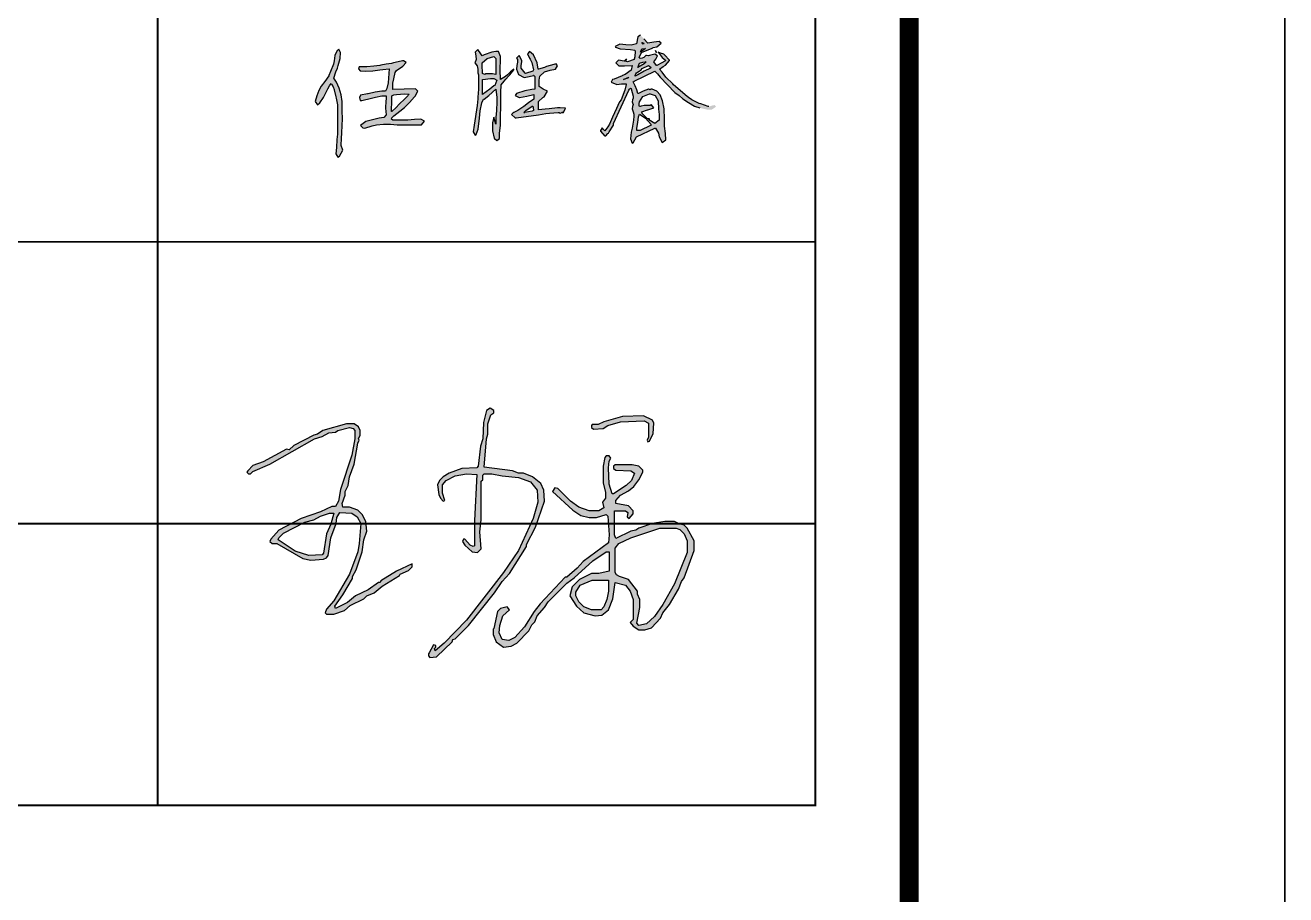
# Model space of a CAD drawing. Extents: x -415214 to 475089, y -207485 to 163917.
# Drawn here: x 471733 to 475089, y -9197 to -6882 of the extents above; entities that cross this region are included whole.
import ezdxf

# ---------------------------------------------------------------- set-up
doc = ezdxf.new("R2010")
doc.units = 0
doc.header["$LTSCALE"] = 800
doc.layers.get('0').update_dxf_attribs({"linetype": 'CONTINUOUS'})
doc.layers.add('水-电子签名', color=11, linetype='CONTINUOUS')

# ---------------------------------------------------------------- blocks, each defined once
blk = doc.blocks.new('图签信息')
at = {"const_width": 0.5}
blk.add_lwpolyline([(-65, 0), (0, 0), (0, 500.5), (-65, 500.5)], close=True, dxfattribs=at)
at = {"const_width": 0.05}
for points in [[(-62.5, 103.262), (-2.5, 103.262), (-2.5, 163.262), (-62.5, 163.262), (-62.5, 103.262)], [(-20, 163.262), (-20, 103.262)], [(-62.5, 118.262), (-2.5, 118.262)], [(-62.5, 110.762), (-2.5, 110.762)]]:
    blk.add_lwpolyline(points, dxfattribs=at)
blk = doc.blocks.new('图签-A1')
at = {"color": 2}
blk.add_blockref('图签信息', (0, 0), dxfattribs=at)
blk = doc.blocks.new('图框-A1')
at = {"const_width": 0.05}
blk.add_lwpolyline([(0, 0), (841, 0), (841, 594), (0, 594)], close=True, dxfattribs=at)
blk = doc.blocks.new('104 13#平面_t3')
at = {"xscale": 100, "yscale": 100, "zscale": 100}
for name, p in [('图框-A1', (-10634.5, -20285.2)), ('图签-A1', (72465.5, -19285.2))]:
    blk.add_blockref(name, p, dxfattribs=at)
blk = doc.blocks.new('伍胜春')
at = {"layer": '水-电子签名'}
h = blk.add_hatch(color=0, dxfattribs=at)
h.paths.add_polyline_path([(1570, -153.3), (1560.5, -146.2), (1536.8, -148.6), (1510.6, -153.3), (1492.1, -134.3), (1477.9, -117.7), (1466, -124.8), (1458.9, -155.7), (1435.1, -162.8), (1411.4, -160.4), (1385.2, -158.1), (1363.9, -167.6), (1365.3, -171.4), (1386.2, -179.4), (1432.7, -181.8), (1451.7, -184.2), (1454.1, -188.9), (1451.7, -215.1), (1449.4, -224.6), (1448.9, -226), (1418.5, -236.4), (1409, -234.1), (1411.4, -231.7), (1416.1, -226.9), (1411.4, -226.9), (1404.2, -234.1), (1378.1, -229.3), (1366.2, -241.2), (1380.5, -255.4), (1401.9, -255.4), (1406.1, -255.4), (1439.9, -253.1), (1435.6, -274.4), (1409, -293.4), (1397.1, -298.2), (1394.7, -299.1), (1359.1, -314.3), (1352, -316.7), (1345.3, -328.6), (1371, -338.1), (1392.4, -335.7), (1413.7, -335.7), (1413.7, -339), (1406.6, -363.2), (1390, -406.9), (1382.9, -416.4), (1375.7, -433.1), (1370.5, -446.4), (1352, -485.3), (1338.2, -515.7), (1331.1, -527.6), (1321.6, -539.5), (1316.8, -546.6), (1312.1, -539.5), (1305, -532.3), (1297.8, -544.2), (1298.3, -547.5), (1316.8, -570.3), (1319.2, -568), (1321.6, -568), (1331.1, -558.5), (1333.5, -556.1), (1336.8, -551.3), (1356.7, -520.5), (1356.7, -513.3), (1425.6, -364.2), (1428, -359.4), (1432.7, -354.7), (1435.1, -357.1), (1435.6, -358), (1444.6, -390.3), (1444.6, -399.8), (1442.2, -406.9), (1439.9, -416.4), (1442.2, -421.2), (1444.6, -428.3), (1442.2, -437.8), (1439.9, -447.3), (1444.6, -461.6), (1447, -471.1), (1447, -480.6), (1446, -497.7), (1439.9, -534.7), (1436.1, -552.8), (1432.7, -582.2), (1439.9, -601.2), (1444.6, -599.8), (1458.9, -572.7), (1541.5, -534.7), (1543.9, -534.7), (1558.1, -556.1), (1560.5, -572.7), (1574.8, -598.8), (1591.4, -587), (1589, -558.5), (1584.3, -525.2), (1584.3, -494.8), (1584.3, -492), (1582.8, -447.3), (1576.2, -411.7), (1565.3, -385.1), (1550.1, -368), (1529.6, -359.4), (1524.9, -359.4), (1520.1, -361.8), (1515.4, -359.4), (1513, -359.4), (1489.7, -368.9), (1468.4, -378.4), (1466, -378.4), (1461.2, -361.8), (1454.1, -345.2), (1449.4, -335.7), (1444.6, -326.2), (1449.4, -323.8), (1541.5, -279.2), (1553.4, -291.1), (1565.3, -305.3), (1631.7, -373.7), (1650.7, -387.9), (1666.9, -402.2), (1693, -418.8), (1719.1, -435.4), (1742.9, -442.6), (1749.1, -444.9), (1780.9, -452.1), (1797, -451.1), (1816, -437.8), (1808.9, -430.7), (1797.5, -433.1), (1783.3, -437.8), (1780.9, -437.8), (1747.6, -425.9), (1740.5, -423.6), (1737.7, -421.7), (1707.3, -406.9), (1693, -397.4), (1685.9, -392.7), (1624.6, -340.5), (1622.2, -335.7), (1591.4, -305.3), (1574.8, -283.9), (1562.9, -269.7), (1579.5, -257.8), (1589.5, -252.1), (1608, -231.7), (1607.5, -228.8), (1584.3, -205.6), (1581.9, -203.2), (1567.6, -198.4), (1555.8, -193.7), (1574.8, -217.4), (1589, -229.3), (1589, -231.7), (1586.6, -234.1), (1572.4, -241.2), (1551, -253.1), (1548.6, -253.1), (1536.8, -236.4), (1546.3, -224.6), (1553.4, -210.3), (1541.5, -203.2), (1517.8, -207.9), (1513, -210.3), (1503.5, -207.9), (1501.1, -207.9), (1492.1, -217.4), (1485, -219.8), (1475.5, -222.2), (1470.7, -217.4), (1481.7, -195.6), (1515.4, -181.8), (1527.3, -177.1), (1532, -174.7), (1534.4, -172.3), (1550.5, -169.9)])
h.paths.add_polyline_path([(1499.2, -177.1), (1477.9, -193.7), (1482.6, -179.4)], flags=16)
h.paths.add_polyline_path([(1489.7, -158.1), (1482.6, -150.9), (1485, -150.9), (1492.1, -153.3)], flags=16)
h.paths.add_polyline_path([(1501.1, -236.4), (1501.1, -238.8), (1494.5, -245.9), (1494, -245.9), (1466, -262.6), (1473.1, -243.6), (1487.4, -238.8), (1499.2, -236.4)], flags=16)
h.paths.add_polyline_path([(1513, -253.1), (1524.9, -262.6), (1522.5, -264.9), (1494.5, -279.2), (1466, -295.8), (1458.9, -298.2), (1454.1, -300.6), (1454.1, -298.2), (1456.5, -291.1), (1458.9, -286.3), (1470.7, -279.2), (1480.2, -272.1), (1485, -267.3)], flags=16)
h.paths.add_polyline_path([(1425.6, -305.3), (1420.9, -309.6), (1401.9, -316.7)], flags=16)
h.paths.add_polyline_path([(1517.8, -380.8), (1520.1, -380.8), (1543.4, -388.4), (1556.2, -411.2), (1558.1, -449.7), (1560.5, -473.4), (1560.5, -487.7), (1560.5, -497.2), (1560.5, -498.6), (1541.5, -513.3), (1515.4, -497.2), (1517.8, -492.4), (1508.3, -492.4), (1485, -468.7), (1482.6, -461.6), (1508.3, -452.1), (1510.6, -452.1), (1536.8, -442.6), (1524.9, -428.3), (1522.5, -430.7), (1520.1, -433.1), (1494.5, -433.1), (1480.2, -435.4), (1475.5, -437.8), (1473.1, -437.8), (1470.7, -433.1), (1470.7, -423.6), (1472.2, -416), (1487.4, -391.7)], flags=16)
h.paths.add_polyline_path([(1473.1, -471.1), (1475.5, -472.5), (1499.2, -490.1), (1524.9, -518.1), (1522.5, -522.8), (1475.5, -544.2), (1461.2, -544.2), (1461.2, -534.7), (1466, -508.6), (1468.4, -482.9)], flags=16)
h.paths.add_polyline_path([(1543.9, -186.6), (1543.9, -188.9), (1548.6, -196.1)], flags=17)
h.paths.add_polyline_path([(848, -276.8), (848, -260.2), (850.4, -236.4), (850.4, -212.7), (840.9, -191.3), (829, -191.3), (811.5, -193.2), (776.8, -205.6), (767.3, -210.3), (762.6, -200.8), (748.3, -181.8), (736.4, -193.7), (738.8, -210.3), (741.2, -226.9), (738.8, -231.7), (734.5, -241.2), (745.9, -255.4), (748.3, -269.7), (748.3, -286.3), (750.7, -295.8), (750.7, -326.2), (750.7, -359.4), (750.7, -359.9), (748.3, -395.1), (747.8, -402.2), (745.9, -433.1), (732.2, -520.5), (727.4, -551.3), (736.4, -565.6), (741.2, -562.7), (749.3, -538), (755.4, -490.1), (759.2, -456.3), (766.4, -421.2), (774.4, -404.6), (776.3, -403.6), (797.7, -387.5), (829, -359.4), (829.5, -360.9), (833.8, -395.1), (833.3, -415.5), (831.4, -454.4), (829.5, -486.7), (829, -515.7), (826.7, -506.2), (819.5, -485.3), (814.8, -511), (814.8, -515.7), (814.8, -546.6), (821, -578.9), (833.8, -589.3), (845.7, -579.8), (846.1, -556.6), (850.4, -522.8), (850.4, -509.5), (850.4, -476.3), (850.9, -442.6), (851.4, -408.8), (851.8, -374.6), (852.8, -340.5), (867, -323.8), (874.2, -314.3), (886, -300.6), (891.3, -295.3), (909.3, -272.1), (909.3, -269.7), (895.1, -281.6), (881.3, -295.8), (871.8, -302.9), (850.4, -316.7), (849.5, -311.5)])
h.paths.add_polyline_path([(829, -293.4), (814.8, -291.1), (783.9, -291.1), (779.2, -293.4), (769.7, -288.7), (769.7, -286.8), (767.3, -253.1), (767.3, -241.2), (790.1, -222.2), (819.5, -212.7), (829, -222.2)], flags=16)
h.paths.add_polyline_path([(833.8, -319.1), (824.3, -342.8), (819.5, -345.2), (802.9, -359.4), (769.7, -383.2), (769.7, -316.7), (770.6, -315.8), (805.3, -312), (819.5, -312)], flags=16)
h.paths.add_polyline_path([(1046.6, -281.6), (1072.7, -274.4), (1096.5, -269.7), (1106, -255.4), (1098.8, -245.9), (1072.7, -253.1), (1056.1, -257.8), (1046.6, -262.6), (1020.9, -269.7), (1018.6, -269.7), (1013.8, -241.2), (998.6, -205.6), (980.6, -191.3), (971.1, -200.8), (980.6, -219.8), (982.9, -224.6), (991, -240.2), (997.2, -272.1), (994.3, -278.7), (961.6, -288.7), (960.1, -288.2), (942.6, -264.9), (942.6, -253.1), (944.9, -236.4), (944.9, -231.7), (933.1, -207.9), (921.2, -219.8), (925.9, -226.9), (925.9, -238.8), (923.6, -253.1), (921.2, -269.7), (931.2, -293), (956.8, -307.2), (978.2, -302.9), (997.2, -298.2), (999.6, -298.2), (1004.3, -302.9), (1004.3, -359.4), (990.5, -361.3), (959.2, -367.5), (921.2, -378.4), (916.4, -387.9), (933.1, -397.4), (935, -397.4), (968.7, -390.3), (999.6, -383.2), (999.6, -399.8), (999.6, -404.6), (975.8, -421.2), (954, -437.3), (928.3, -454.4), (916.4, -461.6), (909.3, -463.9), (904.6, -466.3), (899.8, -473.4), (916.4, -487.7), (920.2, -487.2), (953.5, -483.4), (987.2, -479.1), (1020.5, -473.9), (1053.7, -468.7), (1069.9, -466.8), (1108.3, -463.9), (1113.1, -463.9), (1117.8, -466.3), (1125, -463.9), (1132.1, -463.9), (1141.6, -444.9), (1117.8, -442.6), (1105.5, -443), (1068, -447.3), (1050.4, -449.7), (1020.9, -452.1), (1020.9, -440.2), (1020.9, -414.1), (1039.9, -397.4), (1045.2, -394.1), (1060.8, -368.9), (1041.8, -359.4), (1023.3, -347.6), (1023.3, -326.2), (1023.3, -319.1), (1026.2, -300.6)])
h.paths.add_polyline_path([(992.4, -435.4), (994.8, -435.4), (997.2, -452.1), (997.2, -454.4), (992, -458.2), (959.2, -463.9), (954.4, -463.9), (963.5, -455.4)], flags=16)
h.paths.add_polyline_path([(368, -332.3), (372.7, -313), (377.5, -284.6), (384.6, -276.3), (413, -256.2), (427.2, -239.7), (415.3, -232.6), (410.6, -232.6), (405.1, -233.3), (370.4, -242), (360.9, -244.4), (337.3, -246.8), (313.6, -251.5), (309.3, -252.7), (282.5, -257), (251.7, -259), (216.2, -258.6), (213.9, -268), (221, -277.5), (247, -279.1), (277.3, -277.9), (308.9, -272.8), (322.7, -270.8), (351.5, -268), (349.9, -289.3), (346.3, -331.1), (341.2, -357.1), (334.9, -367.8), (318.7, -369), (288.8, -373.3), (256.4, -379.6), (253.3, -380.4), (223.3, -386.7), (218.6, -396.2), (221, -410.4), (228.1, -410.4), (235.1, -408.4), (265.9, -400.9), (290.3, -395.4), (318.3, -389.1), (337.3, -389.1), (337.3, -403.3), (336.9, -413.9), (334.9, -443.5), (334.9, -443.9), (337.3, -474.2), (327.8, -486.1), (306.5, -490), (276.2, -496.7), (247, -505), (223.3, -521.6), (232.8, -533.4), (241.9, -533.8), (275.4, -523.9), (294.3, -519.2), (294.7, -519.2), (325.8, -516), (356.6, -516), (386.9, -519.2), (495.8, -519.2), (509.9, -502.6), (493.4, -493.2), (465, -495.5), (434.3, -497.9), (422.4, -497.9), (392.5, -499.1), (368, -497.9), (360.9, -493.2), (363.3, -488.4), (371.6, -479.4), (398.8, -457.7), (420.1, -441.1), (422.4, -439.2), (442.9, -418.7), (465, -393.8), (467.4, -391.4), (479.2, -367.8), (469.7, -358.3), (368, -360.7)])
h.paths.add_polyline_path([(372.7, -384.4), (383.4, -382.8), (419.3, -380), (441.3, -382), (436.6, -386.7), (434.3, -389.1), (421.6, -402.9), (396.4, -426.9), (382.2, -441.1), (363.3, -460), (360.9, -460), (360.9, -451), (363.3, -417.5), (363.3, -389.1)], flags=16)
h.paths.add_polyline_path([(114.5, -327.6), (102.7, -310.6), (112.1, -282.2), (119.2, -265.7), (123.2, -253.1), (131.1, -221.5), (133.4, -194.7), (126.3, -180.5), (121.6, -185.2), (118.8, -185.6), (107.4, -208.9), (105, -232.6), (101.5, -247.5), (88.5, -279.9), (81.4, -298.8), (81, -300), (62.5, -325.2), (45.9, -346.5), (36.4, -365.4), (31.7, -377.3), (27, -389.1), (19.9, -415.1), (29.3, -429.3), (40.8, -420.6), (56.9, -397), (76.7, -358.3), (83.8, -344.1), (90.8, -334.7), (93.2, -337), (100.3, -348.9), (105, -360.7), (105.4, -362.7), (112.1, -393.8), (112.9, -400.5), (119.2, -429.3), (119.2, -438.4), (119.2, -469.9), (119.2, -501.1), (119.2, -531.8), (119.2, -561.8), (116.9, -585), (114.5, -621.3), (112.1, -649.7), (121.6, -663.9), (127.9, -660.3), (142.9, -633.1), (135.8, -611.8), (136.2, -608.3), (138.2, -581.5), (139.7, -553.5), (140.5, -523.1), (141.3, -491.2), (140.9, -457.7), (140.5, -422.2), (140.1, -415.1), (135.8, -385.1), (127.1, -355.6)])
at = {"layer": '水-电子签名', "color": 0}
for points in [[(1385.2, -158.1), (1363.9, -167.6)], [(1363.9, -167.6), (1365.3, -171.4), (1386.2, -179.4), (1432.7, -181.8), (1451.7, -184.2), (1454.1, -188.9), (1451.7, -215.1), (1449.4, -224.6)], [(1435.1, -162.8), (1411.4, -160.4), (1385.2, -158.1)], [(1477.9, -117.7), (1466, -124.8), (1458.9, -155.7), (1435.1, -162.8)], [(1489.7, -158.1), (1482.6, -150.9), (1485, -150.9)], [(1485, -150.9), (1492.1, -153.3), (1489.7, -158.1)], [(1485, -150.9), (1492.1, -153.3), (1489.7, -158.1)], [(1510.6, -153.3), (1492.1, -134.3)], [(1510.6, -153.3), (1492.1, -134.3)], [(1560.5, -146.2), (1536.8, -148.6), (1510.6, -153.3)], [(1527.3, -177.1), (1532, -174.7), (1534.4, -172.3), (1550.5, -169.9), (1570, -153.3), (1560.5, -146.2)], [(126.3, -180.5), (121.6, -185.2), (118.8, -185.6), (107.4, -208.9), (105, -232.6), (101.5, -247.5), (88.5, -279.9), (81.4, -298.8), (81, -300), (62.5, -325.2), (45.9, -346.5), (36.4, -365.4), (31.7, -377.3), (27, -389.1), (19.9, -415.1), (29.3, -429.3), (40.8, -420.6), (56.9, -397), (76.7, -358.3), (83.8, -344.1), (90.8, -334.7)], [(114.5, -327.6), (102.7, -310.6), (112.1, -282.2), (119.2, -265.7), (123.2, -253.1), (131.1, -221.5), (133.4, -194.7), (126.3, -180.5)], [(748.3, -181.8), (736.4, -193.7), (738.8, -210.3), (741.2, -226.9), (738.8, -231.7), (734.5, -241.2), (745.9, -255.4), (748.3, -269.7), (748.3, -286.3), (750.7, -295.8)], [(767.3, -210.3), (762.6, -200.8), (748.3, -181.8)], [(840.9, -191.3), (829, -191.3), (811.5, -193.2), (776.8, -205.6), (767.3, -210.3)], [(779.2, -293.4), (769.7, -288.7), (769.7, -286.8), (767.3, -253.1), (767.3, -241.2), (790.1, -222.2), (819.5, -212.7)], [(819.5, -212.7), (829, -222.2), (829, -293.4)], [(850.4, -212.7), (840.9, -191.3)], [(849.5, -311.5), (848, -276.8), (848, -260.2), (850.4, -236.4), (850.4, -212.7)], [(933.1, -207.9), (921.2, -219.8), (925.9, -226.9), (925.9, -238.8), (923.6, -253.1), (921.2, -269.7), (931.2, -293)], [(961.6, -288.7), (960.1, -288.2), (942.6, -264.9), (942.6, -253.1), (944.9, -236.4), (944.9, -231.7), (933.1, -207.9)], [(980.6, -191.3), (971.1, -200.8), (980.6, -219.8), (982.9, -224.6), (991, -240.2), (997.2, -272.1)], [(1018.6, -269.7), (1013.8, -241.2), (998.6, -205.6), (980.6, -191.3)], [(1449.4, -224.6), (1448.9, -226), (1418.5, -236.4)], [(1475.5, -222.2), (1470.7, -217.4), (1481.7, -195.6)], [(1492.1, -217.4), (1485, -219.8), (1475.5, -222.2)], [(1499.2, -177.1), (1477.9, -193.7)], [(1477.9, -193.7), (1482.6, -179.4), (1499.2, -177.1)], [(1481.7, -195.6), (1515.4, -181.8), (1527.3, -177.1)], [(1503.5, -207.9), (1501.1, -207.9), (1492.1, -217.4)], [(1513, -210.3), (1503.5, -207.9)], [(1541.5, -203.2), (1517.8, -207.9), (1513, -210.3)], [(1548.6, -253.1), (1548.6, -253.1), (1536.8, -236.4), (1546.3, -224.6), (1553.4, -210.3), (1541.5, -203.2)], [(1555.8, -193.7), (1574.8, -217.4), (1589, -229.3), (1589, -231.7), (1586.6, -234.1), (1572.4, -241.2), (1551, -253.1), (1548.6, -253.1)], [(1783.3, -437.8), (1780.9, -437.8), (1747.6, -425.9), (1740.5, -423.6), (1737.7, -421.7), (1707.3, -406.9), (1693, -397.4), (1685.9, -392.7), (1624.6, -340.5), (1622.2, -335.7), (1591.4, -305.3), (1574.8, -283.9), (1562.9, -269.7), (1579.5, -257.8), (1589.5, -252.1), (1608, -231.7), (1607.5, -228.8), (1584.3, -205.6), (1581.9, -203.2), (1567.6, -198.4), (1555.8, -193.7)], [(216.2, -258.6), (213.9, -268)], [(214.2, -268), (213.9, -268)], [(213.9, -268), (221, -277.5), (247, -279.1), (277.3, -277.9), (308.9, -272.8), (322.7, -270.8), (351.5, -268)], [(213.9, -268), (214.2, -268)], [(251.7, -259), (216.2, -258.6)], [(415.3, -232.6), (410.6, -232.6), (405.1, -233.3), (370.4, -242), (360.9, -244.4), (337.3, -246.8), (313.6, -251.5), (309.3, -252.7), (282.5, -257), (251.7, -259)], [(351.5, -268), (349.9, -289.3), (346.3, -331.1), (341.2, -357.1), (334.9, -367.8)], [(368, -360.7), (368, -332.3), (372.7, -313), (377.5, -284.6), (384.6, -276.3), (413, -256.2), (427.2, -239.7), (415.3, -232.6)], [(850.4, -522.8), (850.4, -509.5), (850.4, -476.3), (850.9, -442.6), (851.4, -408.8), (851.8, -374.6), (852.8, -340.5), (867, -323.8), (874.2, -314.3), (886, -300.6), (891.3, -295.3), (909.3, -272.1), (909.3, -269.7)], [(909.3, -269.7), (895.1, -281.6), (881.3, -295.8), (871.8, -302.9), (850.4, -316.7)], [(997.2, -272.1), (994.3, -278.7), (961.6, -288.7)], [(1098.8, -245.9), (1072.7, -253.1), (1056.1, -257.8), (1046.6, -262.6), (1020.9, -269.7), (1018.6, -269.7)], [(1020.9, -452.1), (1020.9, -440.2), (1020.9, -414.1), (1039.9, -397.4), (1045.2, -394.1), (1060.8, -368.9), (1041.8, -359.4), (1023.3, -347.6), (1023.3, -326.2), (1023.3, -319.1), (1026.2, -300.6), (1046.6, -281.6), (1072.7, -274.4), (1096.5, -269.7), (1106, -255.4), (1098.8, -245.9)], [(1439.9, -253.1), (1435.6, -274.4), (1409, -293.4), (1397.1, -298.2), (1394.7, -299.1), (1359.1, -314.3), (1352, -316.7), (1345.3, -328.6), (1371, -338.1), (1392.4, -335.7), (1413.7, -335.7)], [(1378.1, -229.3), (1366.2, -241.2), (1380.5, -255.4), (1401.9, -255.4), (1406.1, -255.4), (1439.9, -253.1)], [(1404.2, -234.1), (1378.1, -229.3)], [(1416.1, -226.9), (1411.4, -226.9), (1404.2, -234.1)], [(1418.5, -236.4), (1409, -234.1), (1411.4, -231.7), (1416.1, -226.9)], [(1449.4, -323.8), (1541.5, -279.2)], [(1454.1, -300.6), (1454.1, -298.2), (1456.5, -291.1), (1458.9, -286.3), (1470.7, -279.2), (1480.2, -272.1), (1485, -267.3)], [(1494.5, -279.2), (1466, -295.8), (1458.9, -298.2), (1454.1, -300.6)], [(1499.2, -236.4), (1501.1, -236.4), (1501.1, -238.8), (1494.5, -245.9), (1494, -245.9), (1466, -262.6)], [(1466, -262.6), (1473.1, -243.6)], [(1473.1, -243.6), (1487.4, -238.8), (1499.2, -236.4), (1501.1, -236.4), (1499.2, -236.4)], [(1485, -267.3), (1513, -253.1), (1513, -253.1)], [(1513, -253.1), (1513, -253.1), (1524.9, -262.6), (1522.5, -264.9), (1494.5, -279.2)], [(1541.5, -279.2), (1553.4, -291.1), (1565.3, -305.3), (1631.7, -373.7), (1650.7, -387.9), (1666.9, -402.2), (1693, -418.8), (1719.1, -435.4), (1742.9, -442.6)], [(90.8, -334.7), (93.2, -337), (100.3, -348.9), (105, -360.7), (105.4, -362.7), (112.1, -393.8), (112.9, -400.5), (119.2, -429.3), (119.2, -438.4), (119.2, -469.9), (119.2, -501.1), (119.2, -531.8), (119.2, -561.8), (116.9, -585), (114.5, -621.3), (112.1, -649.7), (121.6, -663.9), (127.9, -660.3), (142.9, -633.1), (135.8, -611.8), (136.2, -608.3), (138.2, -581.5), (139.7, -553.5), (140.5, -523.1), (141.3, -491.2), (140.9, -457.7), (140.5, -422.2), (140.1, -415.1), (135.8, -385.1), (127.1, -355.6), (114.5, -327.6)], [(750.7, -295.8), (750.7, -326.2), (750.7, -359.4), (750.7, -359.9), (748.3, -395.1), (747.8, -402.2), (745.9, -433.1), (732.2, -520.5), (727.4, -551.3), (736.4, -565.6), (741.2, -562.7), (749.3, -538), (755.4, -490.1), (759.2, -456.3), (766.4, -421.2), (774.4, -404.6), (776.3, -403.6), (797.7, -387.5)], [(769.7, -383.2), (769.7, -316.7), (770.6, -315.8), (805.3, -312), (819.5, -312)], [(814.8, -291.1), (783.9, -291.1), (779.2, -293.4)], [(833.8, -319.1), (824.3, -342.8), (819.5, -345.2), (802.9, -359.4)], [(829, -293.4), (814.8, -291.1)], [(819.5, -312), (833.8, -319.1)], [(850.4, -316.7), (849.5, -311.5)], [(997.2, -298.2), (999.6, -298.2), (1004.3, -302.9), (1004.3, -359.4), (990.5, -361.3), (959.2, -367.5), (921.2, -378.4)], [(931.2, -293), (956.8, -307.2), (978.2, -302.9), (997.2, -298.2)], [(999.6, -298.2), (997.2, -298.2)], [(999.6, -298.2), (997.2, -298.2)], [(1413.7, -335.7), (1413.7, -339), (1406.6, -363.2), (1390, -406.9), (1382.9, -416.4), (1375.7, -433.1), (1370.5, -446.4), (1352, -485.3), (1352, -485.3), (1338.2, -515.7), (1331.1, -527.6), (1321.6, -539.5), (1316.8, -546.6)], [(1425.6, -305.3), (1420.9, -309.6), (1401.9, -316.7)], [(1401.9, -316.7), (1425.6, -305.3)], [(1449.4, -335.7), (1444.6, -326.2), (1449.4, -323.8)], [(1454.1, -345.2), (1449.4, -335.7)], [(256.4, -379.6), (253.3, -380.4), (223.3, -386.7), (218.6, -396.2), (221, -410.4), (228.1, -410.4), (235.1, -408.4), (265.9, -400.9), (290.3, -395.4), (318.3, -389.1), (337.3, -389.1)], [(334.9, -367.8), (318.7, -369), (288.8, -373.3), (256.4, -379.6)], [(257, -379.6), (256.4, -379.6)], [(337.3, -389.1), (337.3, -403.3), (336.9, -413.9), (334.9, -443.5), (334.9, -443.9), (337.3, -474.2)], [(392.5, -499.1), (368, -497.9), (360.9, -493.2), (363.3, -488.4), (371.6, -479.4), (398.8, -457.7), (420.1, -441.1), (422.4, -439.2), (442.9, -418.7), (465, -393.8), (467.4, -391.4), (479.2, -367.8), (469.7, -358.3)], [(419.3, -380), (441.3, -382), (436.6, -386.7), (434.3, -389.1), (421.6, -402.9), (396.4, -426.9), (382.2, -441.1), (363.3, -460), (360.9, -460)], [(360.9, -460), (360.9, -451), (363.3, -417.5), (363.3, -389.1)], [(363.3, -389.1), (372.7, -384.4), (383.4, -382.8), (419.3, -380)], [(469.7, -358.3), (368, -360.7)], [(802.9, -359.4), (769.7, -383.2)], [(797.7, -387.5), (829, -359.4)], [(829, -359.4), (829.5, -360.9), (833.8, -395.1), (833.3, -415.5), (831.4, -454.4), (829.5, -486.7), (829, -515.7)], [(921.2, -378.4), (916.4, -387.9), (933.1, -397.4), (935, -397.4), (968.7, -390.3), (999.6, -383.2)], [(999.6, -383.2), (999.6, -399.8), (999.6, -404.6), (975.8, -421.2)], [(1298.3, -547.5), (1316.8, -570.3), (1319.2, -568), (1321.6, -568), (1331.1, -558.5), (1333.5, -556.1), (1336.8, -551.3), (1356.7, -520.5), (1356.7, -513.3), (1425.6, -364.2), (1428, -359.4), (1432.7, -354.7)], [(1432.7, -354.7), (1435.1, -357.1), (1435.6, -358), (1444.6, -390.3), (1444.6, -399.8), (1442.2, -406.9), (1439.9, -416.4), (1442.2, -421.2), (1444.6, -428.3), (1442.2, -437.8), (1439.9, -447.3), (1444.6, -461.6), (1447, -471.1)], [(1466, -378.4), (1461.2, -361.8), (1454.1, -345.2)], [(1515.4, -359.4), (1513, -359.4), (1489.7, -368.9), (1468.4, -378.4), (1466, -378.4)], [(1473.1, -437.8), (1470.7, -433.1), (1470.7, -423.6), (1472.2, -416), (1487.4, -391.7), (1517.8, -380.8), (1520.1, -380.8)], [(1520.1, -361.8), (1515.4, -359.4)], [(1529.6, -359.4), (1524.9, -359.4), (1520.1, -361.8)], [(1520.1, -380.8), (1543.4, -388.4), (1556.2, -411.2), (1558.1, -449.7), (1560.5, -473.4), (1560.5, -487.7), (1560.5, -497.2), (1560.5, -498.6), (1541.5, -513.3)], [(1550, -368), (1550.1, -368), (1529.6, -359.4)], [(1584.3, -525.2), (1584.3, -494.8), (1584.3, -492), (1582.8, -447.3), (1576.2, -411.7), (1565.3, -385.1), (1550.1, -368), (1550, -368)], [(975.8, -421.2), (954, -437.3), (928.3, -454.4), (916.4, -461.6), (909.3, -463.9), (904.6, -466.3), (899.8, -473.4), (916.4, -487.7), (920.2, -487.2), (953.5, -483.4), (987.2, -479.1), (1020.5, -473.9), (1053.7, -468.7), (1069.9, -466.8), (1108.3, -463.9), (1113.1, -463.9)], [(959.2, -463.9), (954.4, -463.9), (963.5, -455.4), (992.4, -435.4), (994.8, -435.4)], [(994.8, -435.4), (997.2, -452.1), (997.2, -454.4)], [(1117.8, -442.6), (1105.5, -443), (1068, -447.3), (1050.4, -449.7), (1020.9, -452.1)], [(1125, -463.9), (1132.1, -463.9), (1141.6, -444.9), (1117.8, -442.6)], [(1524.9, -428.3), (1522.5, -430.7), (1520.1, -433.1), (1494.5, -433.1), (1480.2, -435.4), (1475.5, -437.8), (1473.1, -437.8)], [(1541.5, -513.3), (1515.4, -497.2), (1517.8, -492.4), (1508.3, -492.4), (1485, -468.7), (1482.6, -461.6), (1508.3, -452.1), (1510.6, -452.1), (1536.8, -442.6)], [(1536.8, -442.6), (1524.9, -428.3)], [(247, -505), (223.3, -521.6), (232.8, -533.4), (241.9, -533.8), (275.4, -523.9), (294.3, -519.2), (294.7, -519.2), (325.8, -516)], [(337.3, -474.2), (327.8, -486.1), (306.5, -490), (276.2, -496.7), (247, -505), (247, -505)], [(325.8, -516), (356.6, -516), (386.9, -519.2), (495.8, -519.2), (509.9, -502.6)], [(493.4, -493.2), (465, -495.5), (434.3, -497.9), (422.4, -497.9), (392.5, -499.1)], [(509.9, -502.6), (493.4, -493.2)], [(819.5, -485.3), (814.8, -511), (814.8, -515.7), (814.8, -546.6), (821, -578.9), (833.8, -589.3), (845.7, -579.8), (846.1, -556.6), (850.4, -522.8)], [(829, -515.7), (826.7, -506.2), (819.5, -485.3)], [(997.2, -454.4), (992, -458.2), (959.2, -463.9), (954.4, -463.9), (959.2, -463.9)], [(1113.1, -463.9), (1117.8, -466.3), (1125, -463.9)], [(1113.1, -463.9), (1117.8, -466.3), (1125, -463.9), (1132.1, -463.9), (1125, -463.9)], [(1125, -463.9), (1132.1, -463.9), (1125, -463.9)], [(1125, -463.9), (1125, -463.9), (1132.1, -463.9), (1125, -463.9)], [(1125, -463.9), (1132.1, -463.9), (1125, -463.9)], [(1125, -463.9), (1132.1, -463.9), (1125, -463.9)], [(1447, -471.1), (1447, -480.6), (1446, -497.7), (1439.9, -534.7), (1436.1, -552.8)], [(1461.2, -544.2), (1461.2, -534.7), (1466, -508.6), (1468.4, -482.9), (1473.1, -471.1)], [(1473.1, -471.1), (1475.5, -472.5), (1499.2, -490.1), (1524.9, -518.1)], [(1305, -532.3), (1297.8, -544.2), (1298.3, -547.5)], [(1316.8, -546.6), (1312.1, -539.5), (1305, -532.3)], [(1436.1, -552.8), (1432.7, -582.2), (1439.9, -601.2), (1444.6, -599.8), (1458.9, -572.7), (1541.5, -534.7), (1543.9, -534.7)], [(1524.9, -518.1), (1522.5, -522.8), (1475.5, -544.2), (1461.2, -544.2)], [(1543.9, -534.7), (1558.1, -556.1), (1560.5, -572.7), (1560.5, -572.7), (1574.8, -598.8), (1591.4, -587), (1589, -558.5), (1584.3, -525.2)]]:
    blk.add_lwpolyline(points, dxfattribs=at)
blk.add_lwpolyline([(1543.9, -186.6), (1543.9, -188.9), (1548.6, -196.1)], close=True, dxfattribs=at)
blk = doc.blocks.new('A$C76B8623A')
at = {"xscale": 0.6, "yscale": 0.6, "zscale": 0.6}
blk.add_blockref('伍胜春', (1865.7, -2654.7), dxfattribs=at)
blk = doc.blocks.new('A$C4B3D7629')
at = {"linetype": 'Continuous'}
h = blk.add_hatch(color=256, dxfattribs=at)
h.dxf.hatch_style = 1
h.paths.add_polyline_path([(279.2, -165.7), (279.2, -152.7), (279.2, -132.7), (284.2, -126.7), (300.2, -118.7), (339.2, -105.7), (361.2, -105.7), (366.2, -107.7), (372.2, -113.7), (376.2, -122.7), (376.2, -138.7), (359.2, -180.7), (343.2, -208.7), (332.2, -224.7), (321.2, -234.7), (311.2, -236.7), (308.2, -233.7), (312.2, -212.7), (312.2, -201.7), (309.2, -194.7), (309.2, -190.7), (297.2, -174.7), (285.2, -170.7), (281.2, -168.7)], flags=16)
h.paths.add_polyline_path([(248.2, 33.3), (247.2, 32.3), (247.2, 29.3), (250.2, 27.3), (263.2, 28.3), (269.2, 32.3), (286.2, 37.3), (318.2, 38.3), (324.2, 35.3), (324.2, 16.3), (322.2, 12.3), (323.2, 10.3), (325.2, 11.3), (330.2, 21.3), (331.2, 35.3), (329.2, 39.3), (317.2, 45.3), (289.2, 44.3), (264.2, 37.3), (256.2, 33.3)])
h.paths.add_polyline_path([(226.2, -196.7), (226.2, -191.7), (232.2, -182.7), (248.2, -175.7), (270.2, -175.7), (270.2, -190.7), (268.2, -201.7), (264.2, -211.7), (260.2, -215.7), (247.2, -215.7), (237.2, -211.7), (230.2, -204.7)], flags=16)
h.paths.add_polyline_path([(116.2, -240.7), (115.2, -241.7), (115.2, -248.7), (119.2, -258.7), (129.2, -265.7), (139.2, -264.7), (147.2, -260.7), (163.2, -243.7), (167.2, -235.7), (171.2, -231.7), (174.2, -223.7), (184.2, -212.7), (189.2, -204.7), (214.2, -179.7), (224.2, -172.7), (249.2, -149.7), (267.2, -137.7), (271.2, -137.7), (271.2, -163.7), (257.2, -166.7), (247.2, -166.7), (231.2, -174.7), (221.2, -184.7), (218.2, -196.7), (227.2, -210.7), (237.2, -219.7), (252.2, -223.7), (261.2, -222.7), (270.2, -215.7), (276.2, -200.7), (279.2, -178.7), (293.2, -182.7), (299.2, -190.7), (303.2, -201.7), (303.2, -228.7), (299.2, -232.7), (303.2, -237.7), (311.2, -242.7), (319.2, -242.7), (328.2, -239.7), (340.2, -226.7), (343.2, -219.7), (352.2, -208.7), (364.2, -187.7), (368.2, -177.7), (372.2, -172.7), (385.2, -135.7), (385.2, -122.7), (376.2, -105.7), (372.2, -101.7), (364.2, -99.7), (359.2, -96.7), (346.2, -96.7), (329.2, -99.7), (311.2, -105.7), (307.2, -108.7), (300.2, -109.7), (280.2, -119.7), (278.2, -114.7), (278.2, -82.7), (293.2, -82.7), (296.2, -84.7), (295.2, -90.7), (298.2, -92.7), (303.2, -86.7), (303.2, -82.7), (297.2, -75.7), (280.2, -72.7), (280.2, -68.7), (286.2, -61.7), (297.2, -55.7), (304.2, -49.7), (311.2, -40.7), (316.2, -30.7), (316.2, -27.7), (311.2, -22.7), (302.2, -20.7), (279.2, -20.7), (277.2, -22.7), (277.2, -25.7), (280.2, -27.7), (300.2, -28.7), (305.2, -31.7), (301.2, -41.7), (294.2, -48.7), (277.2, -59.7), (275.2, -59.7), (271.2, -46.7), (270.2, -24.7), (271.2, -15.7), (273.2, -11.7), (271.2, -8.7), (267.2, -8.7), (265.2, -10.7), (263.2, -22.7), (263.2, -44.7), (266.2, -57.7), (266.2, -65.7), (262.2, -70.7), (264.2, -78.7), (257.2, -82.7), (244.2, -82.7), (230.2, -77.7), (219.2, -69.7), (202.2, -52.7), (198.2, -51.7), (195.2, -56.7), (222.2, -81.7), (233.2, -88.7), (244.2, -91.7), (254.2, -91.7), (267.2, -87.7), (269.2, -89.7), (271.2, -114.7), (270.2, -125.7), (236.2, -150.7), (228.2, -159.7), (214.2, -171.7), (212.2, -171.7), (178.2, -207.7), (170.2, -217.7), (157.2, -238.7), (144.2, -252.7), (136.2, -256.7), (127.2, -255.7), (123.2, -246.7), (124.2, -236.7), (128.2, -223.7), (137.2, -215.7), (134.2, -211.7), (125.2, -213.7), (121.2, -217.7)])
h.paths.add_polyline_path([(29.2, -273.7), (28.2, -274.7), (28.2, -277.7), (30.2, -279.7), (39.2, -278.7), (60.2, -258.7), (61.2, -255.7), (64.2, -254.7), (82.2, -236.7), (117.2, -192.7), (127.2, -177.7), (137.2, -166.7), (160.2, -130.7), (160.2, -127.7), (172.2, -104.7), (184.2, -69.7), (183.2, -54.7), (179.2, -45.7), (168.2, -36.7), (156.2, -31.7), (149.2, -31.7), (141.2, -28.7), (103.2, -23.7), (106.2, 14.3), (108.2, 20.3), (108.2, 34.3), (112.2, 46.3), (116.2, 49.3), (116.2, 52.3), (111.2, 55.3), (106.2, 52.3), (102.2, 36.3), (101.2, 14.3), (98.2, 4.3), (95.2, -22.7), (93.2, -24.7), (73.2, -25.7), (56.2, -31.7), (48.2, -36.7), (43.2, -41.7), (40.2, -47.7), (42.2, -60.7), (44.2, -65.7), (48.2, -69.7), (50.2, -68.7), (47.2, -58.7), (47.2, -47.7), (52.2, -41.7), (64.2, -35.7), (79.2, -32.7), (93.2, -33.7), (90.2, -95.7), (90.2, -129.7), (88.2, -130.7), (84.2, -128.7), (77.2, -120.7), (75.2, -120.7), (74.2, -123.7), (77.2, -128.7), (87.2, -137.7), (94.2, -138.7), (99.2, -133.7), (97.2, -110.7), (99.2, -94.7), (99.2, -42.7), (101.2, -40.7), (101.2, -34.7), (103.2, -32.7), (113.2, -32.7), (127.2, -35.7), (149.2, -37.7), (165.2, -43.7), (174.2, -54.7), (175.2, -70.7), (169.2, -92.7), (149.2, -135.7), (129.2, -165.7), (79.2, -229.7), (49.2, -260.7), (37.2, -270.7), (36.2, -267.7), (38.2, -265.7), (38.2, -263.7), (35.2, -262.7)])
h.paths.add_polyline_path([(-173.8, -121.7), (-172.8, -118.7), (-166.8, -112.7), (-137.8, -97.7), (-125.8, -94.7), (-116.8, -89.7), (-104.8, -85.7), (-98.8, -85.7), (-102.8, -100.7), (-108.8, -113.7), (-112.8, -139.7), (-114.8, -141.7), (-132.8, -142.7), (-150.8, -136.7)], flags=16)
h.paths.add_polyline_path([(-214.8, -28.7), (-215.8, -30.7), (-213.8, -32.7), (-210.8, -32.7), (-207.8, -29.7), (-184.8, -19.7), (-124.8, 14.3), (-114.8, 17.3), (-105.8, 22.3), (-96.8, 23.3), (-93.8, 25.3), (-77.8, 29.3), (-72.8, 28.3), (-70.8, 25.3), (-70.8, 14.3), (-74.8, -7.7), (-89.8, -53.7), (-92.8, -69.7), (-96.8, -76.7), (-101.8, -76.7), (-116.8, -83.7), (-142.8, -92.7), (-172.8, -108.7), (-183.8, -120.7), (-184.8, -123.7), (-181.8, -126.7), (-175.8, -126.7), (-140.8, -146.7), (-129.8, -148.7), (-112.8, -147.7), (-108.8, -145.7), (-106.8, -142.7), (-102.8, -118.7), (-95.8, -99.7), (-94.8, -91.7), (-90.8, -84.7), (-74.8, -85.7), (-67.8, -90.7), (-62.8, -99.7), (-64.8, -126.7), (-66.8, -137.7), (-77.8, -167.7), (-98.8, -203.7), (-108.8, -214.7), (-110.8, -219.7), (-108.8, -221.7), (-98.8, -221.7), (-84.8, -216.7), (-76.8, -209.7), (-58.8, -200.7), (-54.8, -196.7), (-44.8, -192.7), (-33.8, -183.7), (-10.8, -169.7), (-9.8, -167.7), (1.2, -162.7), (6.2, -157.7), (6.2, -153.7), (-14.8, -163.7), (-35.8, -176.7), (-36.8, -178.7), (-38.8, -178.7), (-52.8, -188.7), (-69.8, -196.7), (-80.8, -205.7), (-96.8, -213.7), (-97.8, -210.7), (-86.8, -195.7), (-73.8, -173.7), (-73.8, -170.7), (-68.8, -161.7), (-60.8, -137.7), (-58.8, -121.7), (-54.8, -109.7), (-55.8, -96.7), (-60.8, -87.7), (-66.8, -81.7), (-77.8, -77.7), (-86.8, -77.7), (-87.8, -72.7), (-83.8, -61.7), (-83.8, -56.7), (-79.8, -48.7), (-77.8, -36.7), (-71.8, -19.7), (-66.8, 8.3), (-64.8, 12.3), (-65.8, 14.3), (-63.8, 19.3), (-63.8, 25.3), (-65.8, 30.3), (-71.8, 34.3), (-81.8, 34.3), (-113.8, 25.3), (-120.8, 20.3), (-125.8, 19.3), (-152.8, 5.3), (-158.8, -0.7), (-162.8, 0.3), (-193.8, -16.7), (-207.8, -21.7)])
at = {"linetype": 'Continuous', "elevation": 12415440}
for points in [[(29.2, -273.7), (28.2, -274.7), (28.2, -277.7), (30.2, -279.7), (39.2, -278.7), (60.2, -258.7), (61.2, -255.7), (64.2, -254.7), (82.2, -236.7), (117.2, -192.7), (127.2, -177.7), (137.2, -166.7), (160.2, -130.7), (160.2, -127.7), (172.2, -104.7), (184.2, -69.7), (183.2, -54.7), (179.2, -45.7), (168.2, -36.7), (156.2, -31.7), (149.2, -31.7), (141.2, -28.7), (103.2, -23.7), (106.2, 14.3), (108.2, 20.3), (108.2, 34.3), (112.2, 46.3), (116.2, 49.3), (116.2, 52.3), (111.2, 55.3), (106.2, 52.3), (102.2, 36.3), (101.2, 14.3), (98.2, 4.3), (95.2, -22.7), (93.2, -24.7), (73.2, -25.7), (56.2, -31.7), (48.2, -36.7), (43.2, -41.7), (40.2, -47.7), (42.2, -60.7), (44.2, -65.7), (48.2, -69.7), (50.2, -68.7), (47.2, -58.7), (47.2, -47.7), (52.2, -41.7), (64.2, -35.7), (79.2, -32.7), (93.2, -33.7), (90.2, -95.7), (90.2, -129.7), (88.2, -130.7), (84.2, -128.7), (77.2, -120.7), (75.2, -120.7), (74.2, -123.7), (77.2, -128.7), (87.2, -137.7), (94.2, -138.7), (99.2, -133.7), (97.2, -110.7), (99.2, -94.7), (99.2, -42.7), (101.2, -40.7), (101.2, -34.7), (103.2, -32.7), (113.2, -32.7), (127.2, -35.7), (149.2, -37.7), (165.2, -43.7), (174.2, -54.7), (175.2, -70.7), (169.2, -92.7), (149.2, -135.7), (129.2, -165.7), (79.2, -229.7), (49.2, -260.7), (37.2, -270.7), (36.2, -267.7), (38.2, -265.7), (38.2, -263.7), (35.2, -262.7), (29.2, -273.7)], [(-214.8, -28.7), (-215.8, -30.7), (-213.8, -32.7), (-210.8, -32.7), (-207.8, -29.7), (-184.8, -19.7), (-124.8, 14.3), (-114.8, 17.3), (-105.8, 22.3), (-96.8, 23.3), (-93.8, 25.3), (-77.8, 29.3), (-72.8, 28.3), (-70.8, 25.3), (-70.8, 14.3), (-74.8, -7.7), (-89.8, -53.7), (-92.8, -69.7), (-96.8, -76.7), (-101.8, -76.7), (-116.8, -83.7), (-142.8, -92.7), (-172.8, -108.7), (-183.8, -120.7), (-184.8, -123.7), (-181.8, -126.7), (-175.8, -126.7), (-140.8, -146.7), (-129.8, -148.7), (-112.8, -147.7), (-108.8, -145.7), (-106.8, -142.7), (-102.8, -118.7), (-95.8, -99.7), (-94.8, -91.7), (-90.8, -84.7), (-74.8, -85.7), (-67.8, -90.7), (-62.8, -99.7), (-64.8, -126.7), (-66.8, -137.7), (-77.8, -167.7), (-98.8, -203.7), (-108.8, -214.7), (-110.8, -219.7), (-108.8, -221.7), (-98.8, -221.7), (-84.8, -216.7), (-76.8, -209.7), (-58.8, -200.7), (-54.8, -196.7), (-44.8, -192.7), (-33.8, -183.7), (-10.8, -169.7), (-9.8, -167.7), (1.2, -162.7), (6.2, -157.7), (6.2, -153.7), (-14.8, -163.7), (-35.8, -176.7), (-36.8, -178.7), (-38.8, -178.7), (-52.8, -188.7), (-69.8, -196.7), (-80.8, -205.7), (-96.8, -213.7), (-97.8, -210.7), (-86.8, -195.7), (-73.8, -173.7), (-73.8, -170.7), (-68.8, -161.7), (-60.8, -137.7), (-58.8, -121.7), (-54.8, -109.7), (-55.8, -96.7), (-60.8, -87.7), (-66.8, -81.7), (-77.8, -77.7), (-86.8, -77.7), (-87.8, -72.7), (-83.8, -61.7), (-83.8, -56.7), (-79.8, -48.7), (-77.8, -36.7), (-71.8, -19.7), (-66.8, 8.3), (-64.8, 12.3), (-65.8, 14.3), (-63.8, 19.3), (-63.8, 25.3), (-65.8, 30.3), (-71.8, 34.3), (-81.8, 34.3), (-113.8, 25.3), (-120.8, 20.3), (-125.8, 19.3), (-152.8, 5.3), (-158.8, -0.7), (-162.8, 0.3), (-193.8, -16.7), (-207.8, -21.7), (-214.8, -28.7)], [(248.2, 33.3), (247.2, 32.3), (247.2, 29.3), (250.2, 27.3), (263.2, 28.3), (269.2, 32.3), (286.2, 37.3), (318.2, 38.3), (324.2, 35.3), (324.2, 16.3), (322.2, 12.3), (323.2, 10.3), (325.2, 11.3), (330.2, 21.3), (331.2, 35.3), (329.2, 39.3), (317.2, 45.3), (289.2, 44.3), (264.2, 37.3), (256.2, 33.3), (248.2, 33.3)], [(116.2, -240.7), (115.2, -241.7), (115.2, -248.7), (119.2, -258.7), (129.2, -265.7), (139.2, -264.7), (147.2, -260.7), (163.2, -243.7), (167.2, -235.7), (171.2, -231.7), (174.2, -223.7), (184.2, -212.7), (189.2, -204.7), (214.2, -179.7), (224.2, -172.7), (249.2, -149.7), (267.2, -137.7), (271.2, -137.7), (271.2, -163.7), (257.2, -166.7), (247.2, -166.7), (231.2, -174.7), (221.2, -184.7), (218.2, -196.7), (227.2, -210.7), (237.2, -219.7), (252.2, -223.7), (261.2, -222.7), (270.2, -215.7), (276.2, -200.7), (279.2, -178.7), (293.2, -182.7), (299.2, -190.7), (303.2, -201.7), (303.2, -228.7), (299.2, -232.7), (303.2, -237.7), (311.2, -242.7), (319.2, -242.7), (328.2, -239.7), (340.2, -226.7), (343.2, -219.7), (352.2, -208.7), (364.2, -187.7), (368.2, -177.7), (372.2, -172.7), (385.2, -135.7), (385.2, -122.7), (376.2, -105.7), (372.2, -101.7), (364.2, -99.7), (359.2, -96.7), (346.2, -96.7), (329.2, -99.7), (311.2, -105.7), (307.2, -108.7), (300.2, -109.7), (280.2, -119.7), (278.2, -114.7), (278.2, -82.7), (293.2, -82.7), (296.2, -84.7), (295.2, -90.7), (298.2, -92.7), (303.2, -86.7), (303.2, -82.7), (297.2, -75.7), (280.2, -72.7), (280.2, -68.7), (286.2, -61.7), (297.2, -55.7), (304.2, -49.7), (311.2, -40.7), (316.2, -30.7), (316.2, -27.7), (311.2, -22.7), (302.2, -20.7), (279.2, -20.7), (277.2, -22.7), (277.2, -25.7), (280.2, -27.7), (300.2, -28.7), (305.2, -31.7), (301.2, -41.7), (294.2, -48.7), (277.2, -59.7), (275.2, -59.7), (271.2, -46.7), (270.2, -24.7), (271.2, -15.7), (273.2, -11.7), (271.2, -8.7), (267.2, -8.7), (265.2, -10.7), (263.2, -22.7), (263.2, -44.7), (266.2, -57.7), (266.2, -65.7), (262.2, -70.7), (264.2, -78.7), (257.2, -82.7), (244.2, -82.7), (230.2, -77.7), (219.2, -69.7), (202.2, -52.7), (198.2, -51.7), (195.2, -56.7), (222.2, -81.7), (233.2, -88.7), (244.2, -91.7), (254.2, -91.7), (267.2, -87.7), (269.2, -89.7), (271.2, -114.7), (270.2, -125.7), (236.2, -150.7), (228.2, -159.7), (214.2, -171.7), (212.2, -171.7), (178.2, -207.7), (170.2, -217.7), (157.2, -238.7), (144.2, -252.7), (136.2, -256.7), (127.2, -255.7), (123.2, -246.7), (124.2, -236.7), (128.2, -223.7), (137.2, -215.7), (134.2, -211.7), (125.2, -213.7), (121.2, -217.7), (116.2, -240.7)], [(-173.8, -121.7), (-172.8, -118.7), (-166.8, -112.7), (-137.8, -97.7), (-125.8, -94.7), (-116.8, -89.7), (-104.8, -85.7), (-98.8, -85.7), (-102.8, -100.7), (-108.8, -113.7), (-112.8, -139.7), (-114.8, -141.7), (-132.8, -142.7), (-150.8, -136.7), (-173.8, -121.7)], [(279.2, -165.7), (279.2, -152.7), (279.2, -132.7), (284.2, -126.7), (300.2, -118.7), (339.2, -105.7), (361.2, -105.7), (366.2, -107.7), (372.2, -113.7), (376.2, -122.7), (376.2, -138.7), (359.2, -180.7), (343.2, -208.7), (332.2, -224.7), (321.2, -234.7), (311.2, -236.7), (308.2, -233.7), (312.2, -212.7), (312.2, -201.7), (309.2, -194.7), (309.2, -190.7), (297.2, -174.7), (285.2, -170.7), (281.2, -168.7), (279.2, -165.7)], [(226.2, -196.7), (226.2, -191.7), (232.2, -182.7), (248.2, -175.7), (270.2, -175.7), (270.2, -190.7), (268.2, -201.7), (264.2, -211.7), (260.2, -215.7), (247.2, -215.7), (237.2, -211.7), (230.2, -204.7), (226.2, -196.7)]]:
    blk.add_lwpolyline(points, dxfattribs=at)

msp = doc.modelspace()

# ---------------------------------------------------------------- block references
msp.add_blockref('104 13#平面_t3', (401620.6, 0))
for name, p, xscale, yscale, zscale in [('A$C76B8623A', (470646.4, -4210.8), 0.99, 0.99, 0.99), ('A$C4B3D7629', (472750.7, -8011.5, 163883.8), 1.98, 1.98, 1.98)]:
    msp.add_blockref(name, p, dxfattribs=dict(xscale=xscale, yscale=yscale, zscale=zscale))

doc.saveas('drawing.dxf')
